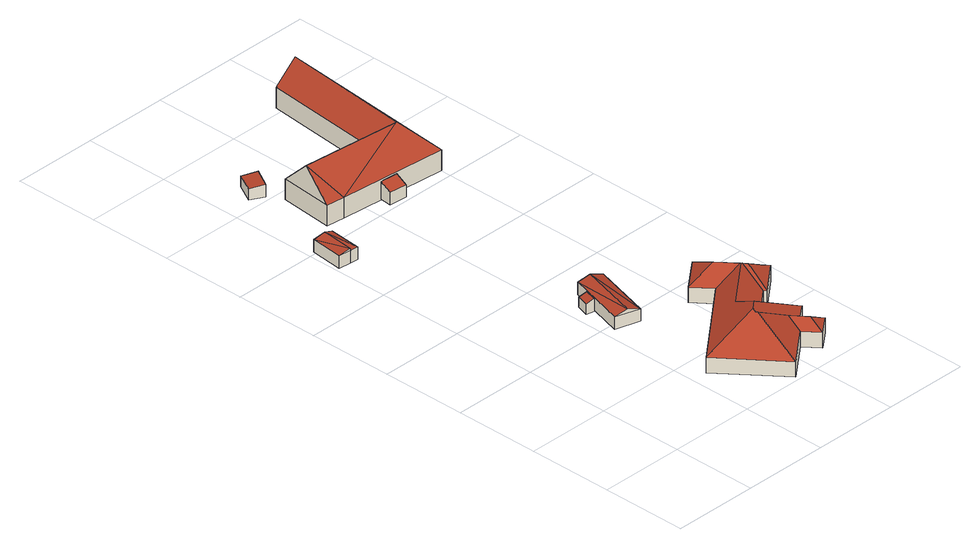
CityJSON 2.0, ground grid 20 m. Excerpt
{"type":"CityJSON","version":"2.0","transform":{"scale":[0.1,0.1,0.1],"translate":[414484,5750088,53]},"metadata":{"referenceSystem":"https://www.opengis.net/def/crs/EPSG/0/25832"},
"CityObjects":{
"building1":{"type":"Building","attributes":{"Gemeindeschluessel":"05570040","Geometrietyp2DReferenz":"3000","function":"31001_2460","roofType":"5000","measuredHeight":3.5},"geometry":[{"type":"Solid","lod":"2","boundaries":[[[[0,1,2,3]],[[4,5,1,0]],[[6,7,5,4]],[[8,9,7,6]],[[3,2,9,8]],[[6,4,10]],[[8,6,10]],[[10,11,8]],[[11,10,0]],[[0,3,11]],[[8,11,3]],[[0,10,4]],[[1,5,7,9,2]]]],"semantics":{"surfaces":[{"type":"WallSurface"},{"type":"RoofSurface"},{"type":"GroundSurface"}],"values":[[0,0,0,0,0,1,1,1,1,1,0,0,2]]}}]},
"building2":{"type":"Building","attributes":{"Gemeindeschluessel":"05570040","Geometrietyp2DReferenz":"3000","function":"31001_9998","roofType":"2100","measuredHeight":3.06},"geometry":[{"type":"Solid","lod":"2","boundaries":[[[[12,13,14,15]],[[16,17,13,12]],[[18,19,17,16]],[[15,14,19,18]],[[16,12,15,18]],[[13,17,19,14]]]],"semantics":{"surfaces":[{"type":"WallSurface"},{"type":"RoofSurface"},{"type":"GroundSurface"}],"values":[[0,0,0,0,1,2]]}}]},
"building3":{"type":"Building","attributes":{"Gemeindeschluessel":"05570040","Geometrietyp2DReferenz":"3000","function":"31001_2460","roofType":"3100","measuredHeight":3.91},"geometry":[{"type":"Solid","lod":"2","boundaries":[[[[20,21,22,23]],[[24,25,21,20]],[[26,27,25,24]],[[23,22,27,26]],[[20,28,24]],[[26,29,23]],[[29,28,20]],[[20,23,29]],[[26,24,28]],[[28,29,26]],[[21,25,27,22]]]],"semantics":{"surfaces":[{"type":"WallSurface"},{"type":"RoofSurface"},{"type":"GroundSurface"}],"values":[[0,0,0,0,0,0,1,1,1,1,2]]}}]},
"building4":{"type":"Building","attributes":{"Gemeindeschluessel":"05570040","Geometrietyp2DReferenz":"3000","function":"31001_2700","roofType":"5000","measuredHeight":9.95},"geometry":[{"type":"Solid","lod":"2","boundaries":[[[[30,31,32,33]],[[34,35,31,30]],[[36,37,35,34]],[[38,39,37,36]],[[40,41,39,38]],[[42,43,41,40]],[[44,45,43,42]],[[46,47,45,44]],[[48,49,47,46]],[[50,51,49,48]],[[52,53,51,50]],[[54,55,53,52]],[[56,57,55,54]],[[33,32,57,56]],[[56,54,58]],[[59,60,58,54,52,61]],[[62,61,52,50,63]],[[63,50,48,64]],[[65,64,48,46,66]],[[66,46,44,67]],[[44,42,67]],[[68,65,66,67,42,40,69]],[[40,38,69]],[[69,38,36,68]],[[63,64,65,68,36,34,62]],[[61,62,34,30,59]],[[59,30,33,60]],[[60,33,56,58]],[[31,35,37,39,41,43,45,47,49,51,53,55,57,32]]]],"semantics":{"surfaces":[{"type":"WallSurface"},{"type":"RoofSurface"},{"type":"GroundSurface"}],"values":[[0,0,0,0,0,0,0,0,0,0,0,0,0,0,1,1,1,1,1,1,1,1,1,1,1,1,1,1,2]]}}]},
"building5":{"type":"Building","attributes":{"Gemeindeschluessel":"05570040","Geometrietyp2DReferenz":"3000","function":"51009_1610","roofType":"2100","measuredHeight":2.89},"geometry":[{"type":"Solid","lod":"2","boundaries":[[[[70,71,72,73]],[[74,75,71,70]],[[76,77,75,74]],[[73,72,77,76]],[[74,70,73,76]],[[71,75,77,72]]]],"semantics":{"surfaces":[{"type":"WallSurface"},{"type":"RoofSurface"},{"type":"GroundSurface"}],"values":[[0,0,0,0,1,2]]}}]},
"building6":{"type":"Building","attributes":{"Gemeindeschluessel":"05570040","Geometrietyp2DReferenz":"3000","function":"51009_1610","roofType":"2100","measuredHeight":4.15},"geometry":[{"type":"Solid","lod":"2","boundaries":[[[[78,79,80,81]],[[82,83,79,78]],[[84,85,83,82]],[[81,80,85,84]],[[82,78,81,84]],[[79,83,85,80]]]],"semantics":{"surfaces":[{"type":"WallSurface"},{"type":"RoofSurface"},{"type":"GroundSurface"}],"values":[[0,0,0,0,1,2]]}}]},
"building7":{"type":"Building","attributes":{"Gemeindeschluessel":"05570040","Geometrietyp2DReferenz":"3000","function":"31001_1000","roofType":"5000","measuredHeight":11.16},"address":[{"country":"Germany","locality":"Sendenhorst","thoroughfareNumber":"22","thoroughfareName":"West I"}],"geometry":[{"type":"Solid","lod":"2","boundaries":[[[[86,87,88,89]],[[90,91,87,86]],[[92,93,91,90]],[[94,95,93,92]],[[96,97,95,94]],[[98,99,97,96]],[[89,88,99,98]],[[96,94,100]],[[100,101,96]],[[98,96,101]],[[92,102,103,100,94]],[[90,86,103,102]],[[89,101,100,103,86]],[[101,89,98]],[[102,92,90]],[[87,91,93,95,97,99,88]]]],"semantics":{"surfaces":[{"type":"WallSurface"},{"type":"RoofSurface"},{"type":"GroundSurface"}],"values":[[0,0,0,0,0,0,0,1,1,1,1,1,1,0,0,2]]}}]}
},
"vertices":[
[10,999,46],[10,999,17],[2,922,17],[2,922,46],[58,994,46],[58,994,17],[51,918,46],[51,918,17],[32,919,46],[32,919,17],[39,996,52],[31,919,52],
[227,464,33],[227,464,10],[246,460,10],[246,460,40],[236,493,33],[236,493,10],[254,488,40],[254,488,10],
[264,522,42],[264,522,13],[224,383,13],[224,383,42],[320,506,42],[320,506,13],[280,366,42],[280,366,13],[292,514,52],[252,374,52],
[343,4,52],[343,4,16],[428,72,16],[428,72,52],[232,142,52],[232,142,16],[424,299,52],[424,299,16],[390,341,52],[390,341,16],[461,398,52],[461,398,16],[558,277,52],[558,277,16],[487,219,52],[487,219,16],[483,225,52],[483,225,16],[447,195,52],[447,195,16],[497,133,52],[497,133,16],[467,109,52],[467,109,16],[497,70,52],[497,70,16],[456,37,52],[456,37,16],[460,74,71],[356,119,111],[432,109,71],[353,122,111],[354,130,115],[375,147,115],[381,203,86],[487,289,86],[490,289,85],[497,280,85],[488,293,85],[454,334,85],
[115,1251,43],[115,1251,14],[84,1268,14],[84,1268,39],[91,1207,43],[91,1207,14],[60,1224,39],[60,1224,14],
[278,1003,46],[278,1003,17],[280,1030,17],[280,1030,59],[236,1006,46],[236,1006,17],[238,1034,59],[238,1034,17],
[309,1154,63],[309,1154,15],[110,1172,15],[110,1172,63],[334,1410,63],[334,1410,15],[434,1402,63],[434,1402,15],[397,1020,63],[397,1020,15],[142,1042,63],[142,1042,15],[98,1046,63],[98,1046,15],[340,1088,126],[104,1109,126],[384,1406,113],[354,1099,113]
]}
